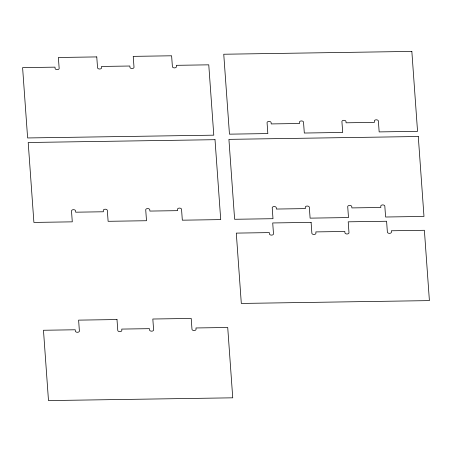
<?xml version="1.0" encoding="UTF-8"?>
<svg xmlns="http://www.w3.org/2000/svg" width="452" height="452" viewBox="0 0 452 452"><rect width="100%" height="100%" fill="white"/><g stroke="black" fill="none" stroke-linecap="round" stroke-linejoin="round"><path stroke-width="0.68" d="M411.845 51.415L223.751 54.234L229.458 134.159L267.838 133.583L267.064 122.718A2.034 1.271 1.2 0 1 269.008 121.418A2.034 1.271 1.2 0 1 271.127 122.656L271.217 123.927L299.563 123.503L299.467 122.232A2.034 1.271 1.2 0 1 301.411 120.933A2.034 1.271 1.2 0 1 303.529 122.17L304.309 133.035L342.695 132.459L341.915 121.594A2.034 1.271 1.2 0 1 343.859 120.294A2.034 1.271 1.2 0 1 345.978 121.537L346.068 122.808L374.414 122.379L374.324 121.108A2.034 1.271 1.2 0 1 376.262 119.808A2.034 1.271 1.2 0 1 378.386 121.046L379.16 131.911L417.546 131.334L411.845 51.415M96.768 56.912L58.381 57.489L59.155 68.354A2.034 1.271 1.2 0 1 57.218 69.653A2.034 1.271 1.2 0 1 55.093 68.416L55.003 67.145L22.6 67.63L27.617 137.956L213.785 135.165L208.767 64.834L176.365 65.32L176.455 66.591A2.034 1.271 1.2 0 1 174.517 67.89A2.034 1.271 1.2 0 1 172.393 66.653L171.619 55.788L133.233 56.364L134.007 67.229A2.034 1.271 1.2 0 1 132.069 68.529A2.034 1.271 1.2 0 1 129.944 67.291L129.854 66.02L101.514 66.444L101.604 67.715A2.034 1.271 1.2 0 1 99.666 69.015A2.034 1.271 1.2 0 1 97.542 67.777L96.768 56.912M418.281 136.51L228.915 139.357L234.616 219.276L272.997 218.7L272.223 207.835A2.034 1.271 1.2 0 1 274.166 206.536A2.034 1.271 1.2 0 1 276.285 207.779L276.375 209.05L305.36 208.609L305.269 207.338A2.034 1.271 1.2 0 1 307.207 206.044A2.034 1.271 1.2 0 1 309.332 207.282L310.106 218.141L348.492 217.565L347.718 206.705A2.034 1.271 1.2 0 1 349.656 205.406A2.034 1.271 1.2 0 1 351.78 206.643L351.871 207.914L380.85 207.479L380.759 206.208A2.034 1.271 1.2 0 1 382.697 204.909A2.034 1.271 1.2 0 1 384.821 206.146L385.596 217.011L423.982 216.435L418.281 136.51M215.011 139.691L28.199 142.499L33.9 222.418L72.286 221.842L71.512 210.977A2.034 1.271 1.2 0 1 73.45 209.677A2.034 1.271 1.2 0 1 75.574 210.92L75.665 212.191L103.367 211.773L103.276 210.502A2.034 1.271 1.2 0 1 105.214 209.203A2.034 1.271 1.2 0 1 107.339 210.44L108.113 221.305L146.499 220.729L145.725 209.864A2.034 1.271 1.2 0 1 147.663 208.564A2.034 1.271 1.2 0 1 149.787 209.801L149.878 211.073L177.579 210.66L177.489 209.389A2.034 1.271 1.2 0 1 179.427 208.089A2.034 1.271 1.2 0 1 181.551 209.327L182.325 220.186L220.712 219.61L215.011 139.691M311.1 222.384L272.714 222.96L273.488 233.82A2.034 1.271 1.2 0 1 271.55 235.119A2.034 1.271 1.2 0 1 269.426 233.882L269.335 232.61L236.294 233.108L241.311 303.439L429.4 300.614L424.383 230.283L391.342 230.78L391.432 232.051A2.034 1.271 1.2 0 1 389.488 233.351A2.034 1.271 1.2 0 1 387.37 232.113L386.596 221.248L348.209 221.825L348.984 232.69A2.034 1.271 1.2 0 1 347.04 233.989A2.034 1.271 1.2 0 1 344.921 232.746L344.831 231.475L315.846 231.91L315.937 233.181A2.034 1.271 1.2 0 1 313.999 234.481A2.034 1.271 1.2 0 1 311.874 233.243L311.1 222.384M117 319.553L78.614 320.129L79.388 330.988A2.034 1.271 1.2 0 1 77.45 332.288A2.034 1.271 1.2 0 1 75.326 331.05L75.235 329.779L43.471 330.259L48.488 400.585L232.74 397.822L227.723 327.491L195.959 327.966L196.049 329.237A2.034 1.271 1.2 0 1 194.111 330.536A2.034 1.271 1.2 0 1 191.987 329.299L191.213 318.44L152.827 319.016L153.601 329.875A2.034 1.271 1.2 0 1 151.663 331.175A2.034 1.271 1.2 0 1 149.539 329.937L149.448 328.666L121.746 329.084L121.837 330.356A2.034 1.271 1.2 0 1 119.899 331.655A2.034 1.271 1.2 0 1 117.774 330.412L117 319.553"/></g></svg>
